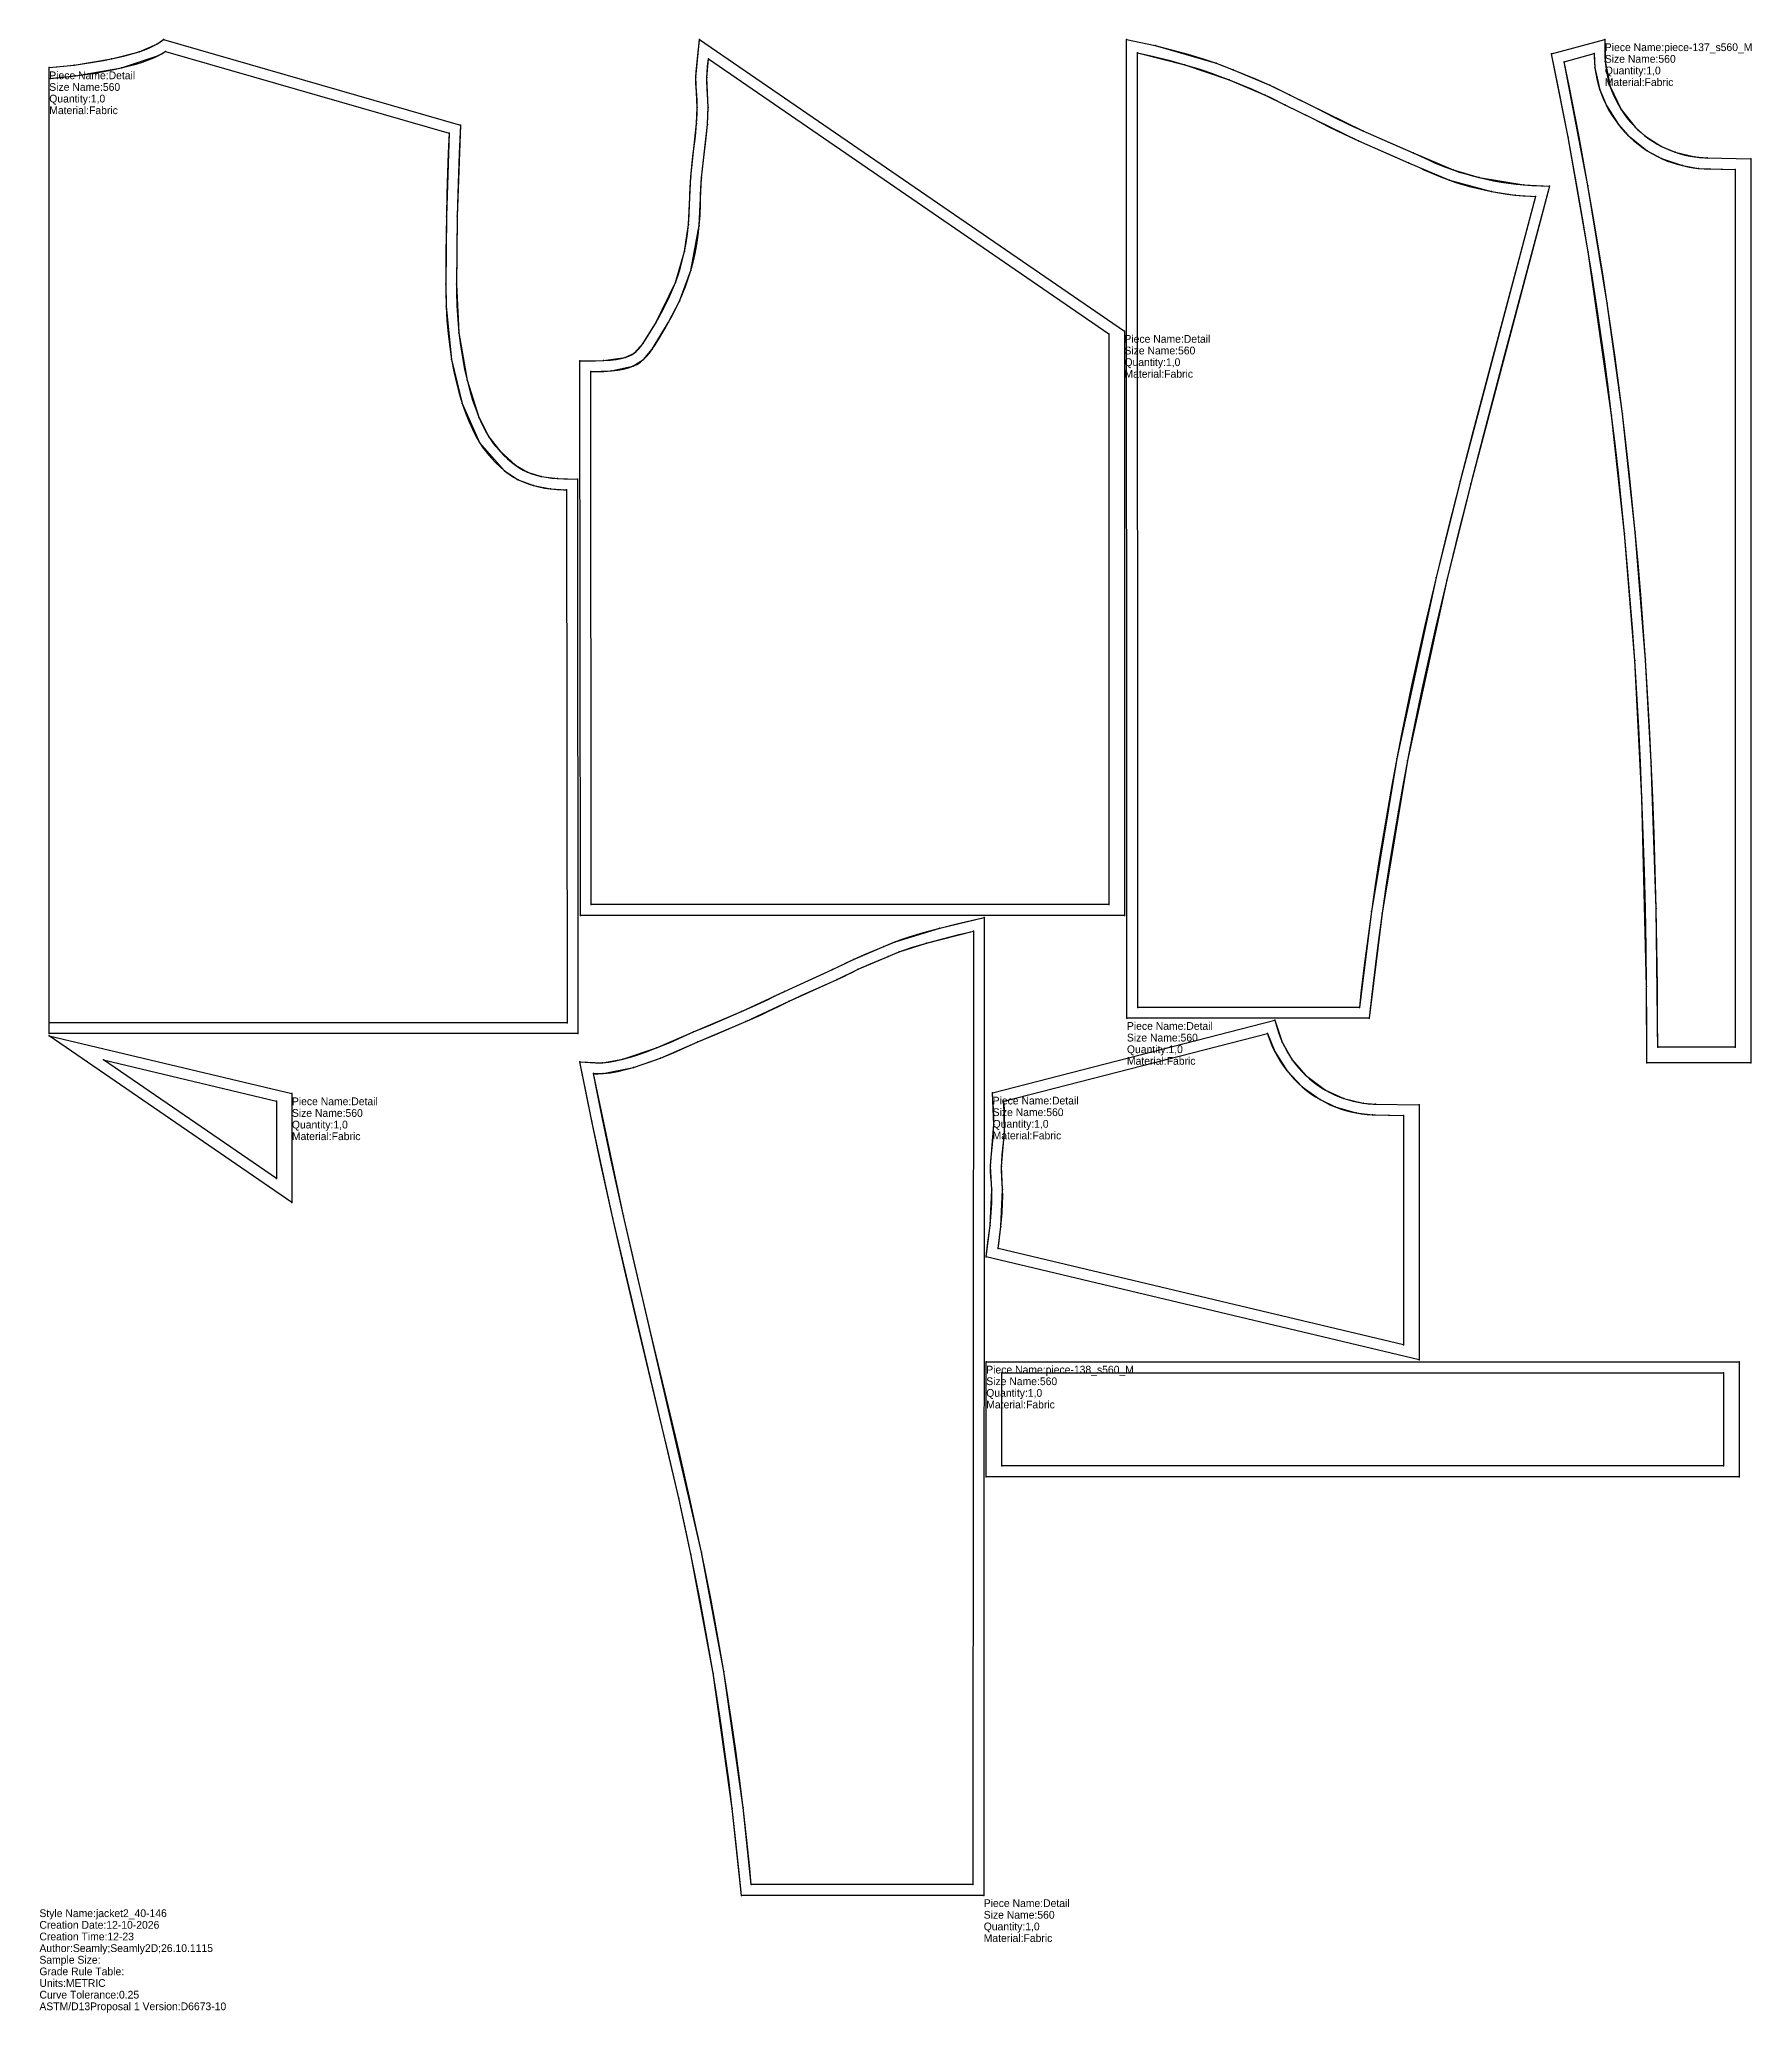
# Model space of a CAD drawing. Extents: x 0 to 1104, y -69 to 1203.
import ezdxf

# ---------------------------------------------------------------- set-up
doc = ezdxf.new("R2010")
doc.units = 0
for name, color, linetype in [('1', 7, 'CONTINUOUS'), ('14', 7, 'CONTINUOUS'), ('2', 7, 'CONTINUOUS'), ('3', 7, 'CONTINUOUS'), ('84', 7, 'CONTINUOUS'), ('87', 7, 'CONTINUOUS')]:
    doc.layers.add(name, color=color, linetype=linetype)

# ---------------------------------------------------------------- blocks, each defined once
blk = doc.blocks.new('piece-137_s560_M')
at = {"layer": '1'}
blk.add_lwpolyline([(1009.13, 1202.53), (1009.39, 1188.42), (1012.61, 1172.28), (1019.61, 1157.47), (1028.91, 1145.85), (1034.97, 1140.47), (1045.77, 1133.56), (1054.59, 1129.8), (1067.06, 1126.8), (1075.16, 1126.16), (1103.21, 1125.6), (1103.21, 543.04), (1036.22, 543.04), (1036.03, 592.14), (1033.09, 713.73), (1028.39, 802.35), (1021.8, 884.25), (1013.54, 960.37), (998.47, 1065.73), (985.42, 1139.47), (974.73, 1193.26)], close=True, dxfattribs=at)
at = {"layer": '14'}
blk.add_lwpolyline([(1002.21, 1193.41), (1002.77, 1184.25), (1005.96, 1170.08), (1010.12, 1160.05), (1017.88, 1147.77), (1023.96, 1140.9), (1036.44, 1130.85), (1045.75, 1125.79), (1059.11, 1121.2), (1069.63, 1119.45), (1093.21, 1118.79), (1093.21, 553.05), (1043.21, 553.05), (1042.27, 642.47), (1039.1, 736.89), (1035.37, 802.81), (1028.76, 884.91), (1020.48, 961.23), (1010.73, 1032.67), (998.28, 1108.4), (982.9, 1188.21)], close=True, dxfattribs=at)
at = {"layer": '2'}
for p in [(1009.13, 1202.53), (974.73, 1193.26), (982.9, 1188.21), (1002.21, 1193.41), (1103.21, 1125.6), (1093.21, 1118.79), (1043.21, 553.05), (1093.21, 553.05), (1036.22, 543.04), (1103.21, 543.04)]:
    blk.add_point(p, dxfattribs=at)
at = {"layer": '3'}
for p in [(1002.77, 1184.25), (1009.39, 1188.42), (1005.96, 1170.08), (1012.61, 1172.28), (1010.12, 1160.05), (1019.61, 1157.47), (1017.88, 1147.77), (1028.91, 1145.85), (985.42, 1139.47), (1023.96, 1140.9), (1034.97, 1140.47), (1045.77, 1133.56), (1036.44, 1130.85), (1045.75, 1125.79), (1054.59, 1129.8), (1059.11, 1121.2), (1067.06, 1126.8), (1069.63, 1119.45), (1075.16, 1126.16), (998.28, 1108.4), (998.47, 1065.73), (1010.73, 1032.67), (1013.54, 960.37), (1020.48, 961.23), (1021.8, 884.25), (1028.76, 884.91), (1028.39, 802.35), (1035.37, 802.81), (1039.1, 736.89), (1033.09, 713.73), (1042.27, 642.47), (1036.03, 592.14)]:
    blk.add_point(p, dxfattribs=at)
at = {"layer": '84'}
blk.add_lwpolyline([(1009.13, 1202.53), (1009.22, 1191.77), (1009.39, 1188.42), (1009.72, 1185.12), (1010.2, 1181.85), (1010.85, 1178.62), (1011.65, 1175.43), (1012.61, 1172.28), (1013.71, 1169.19), (1014.97, 1166.16), (1016.37, 1163.19), (1017.92, 1160.3), (1019.61, 1157.47), (1021.44, 1154.73), (1023.4, 1152.07), (1025.51, 1149.51), (1027.76, 1147.02), (1028.91, 1145.85), (1030.05, 1144.73), (1032.47, 1142.53), (1034.97, 1140.47), (1037.55, 1138.55), (1040.21, 1136.75), (1042.96, 1135.09), (1045.77, 1133.56), (1048.65, 1132.17), (1051.59, 1130.91), (1054.59, 1129.8), (1057.65, 1128.83), (1060.74, 1128.01), (1063.88, 1127.33), (1067.06, 1126.8), (1070.27, 1126.43), (1073.53, 1126.2), (1075.16, 1126.16), (1103.21, 1125.6), (1103.21, 543.04), (1036.22, 543.04), (1036.19, 566.23), (1036.03, 592.14), (1035.72, 617.5), (1035.27, 642.32), (1034.68, 666.63), (1033.95, 690.42), (1033.09, 713.73), (1032.11, 736.57), (1030.99, 758.94), (1029.75, 780.86), (1028.39, 802.35), (1026.91, 823.42), (1025.31, 844.08), (1023.61, 864.35), (1021.8, 884.25), (1019.88, 903.79), (1017.86, 922.98), (1015.75, 941.83), (1013.54, 960.37), (1011.23, 978.61), (1008.85, 996.55), (1006.37, 1014.22), (1003.81, 1031.63), (1001.18, 1048.8), (998.47, 1065.73), (995.68, 1082.44), (991.39, 1107.16), (985.42, 1139.47), (979.22, 1171.17), (974.73, 1193.26)], close=True, dxfattribs=at)
at = {"layer": '87'}
blk.add_lwpolyline([(1002.21, 1193.41), (1002.22, 1191.57), (1002.41, 1187.9), (1002.77, 1184.25), (1003.31, 1180.64), (1004.02, 1177.08), (1004.91, 1173.55), (1005.96, 1170.08), (1007.18, 1166.67), (1008.57, 1163.33), (1010.12, 1160.05), (1011.82, 1156.85), (1013.69, 1153.73), (1015.71, 1150.7), (1017.88, 1147.77), (1020.2, 1144.94), (1022.67, 1142.21), (1023.96, 1140.9), (1025.24, 1139.64), (1027.89, 1137.23), (1030.65, 1134.96), (1033.5, 1132.83), (1036.44, 1130.85), (1039.47, 1129.02), (1042.57, 1127.33), (1045.75, 1125.79), (1049, 1124.41), (1052.31, 1123.18), (1055.68, 1122.11), (1059.11, 1121.2), (1062.57, 1120.45), (1066.08, 1119.87), (1069.63, 1119.45), (1073.2, 1119.21), (1074.99, 1119.16), (1093.21, 1118.79), (1093.21, 553.05), (1043.21, 553.05), (1043.19, 566.25), (1043.03, 592.2), (1042.72, 617.6), (1042.27, 642.47), (1041.68, 666.82), (1040.95, 690.66), (1040.09, 714.02), (1039.1, 736.89), (1037.98, 759.31), (1036.73, 781.28), (1035.37, 802.81), (1033.89, 823.93), (1032.29, 844.64), (1030.58, 864.97), (1028.76, 884.91), (1026.84, 904.5), (1024.82, 923.73), (1022.7, 942.64), (1020.48, 961.23), (1018.18, 979.51), (1015.78, 997.5), (1013.3, 1015.22), (1010.73, 1032.67), (1008.09, 1049.88), (1005.37, 1066.86), (1002.58, 1083.62), (998.28, 1108.4), (992.3, 1140.78), (986.09, 1172.54), (982.9, 1188.21)], close=True, dxfattribs=at)
at = {"layer": '1'}
for s, p in [('Piece Name:piece-137_s560_M', (1009.13, 1195.03)), ('Size Name:560', (1009.13, 1187.53)), ('Quantity:1,0', (1009.13, 1180.03)), ('Material:Fabric', (1009.13, 1172.53))]:
    blk.add_text(s, height=5, dxfattribs=at).set_placement(p)
blk = doc.blocks.new('piece-138_s560_M')
at = {"layer": '1'}
blk.add_lwpolyline([(610.39, 350.31), (1095.64, 350.31), (1095.64, 276.31), (610.39, 276.31)], close=True, dxfattribs=at)
at = {"layer": '14'}
blk.add_lwpolyline([(620.39, 343.31), (1085.64, 343.31), (1085.64, 283.31), (620.39, 283.31)], close=True, dxfattribs=at)
at = {"layer": '2'}
for p in [(610.39, 350.31), (1095.64, 350.31), (620.39, 343.31), (1085.64, 343.31), (620.39, 283.31), (1085.64, 283.31), (610.39, 276.31), (1095.64, 276.31)]:
    blk.add_point(p, dxfattribs=at)
at = {"layer": '84'}
blk.add_lwpolyline([(610.39, 350.31), (1095.64, 350.31), (1095.64, 276.31), (610.39, 276.31)], close=True, dxfattribs=at)
at = {"layer": '87'}
blk.add_lwpolyline([(620.39, 343.31), (1085.64, 343.31), (1085.64, 283.31), (620.39, 283.31)], close=True, dxfattribs=at)
at = {"layer": '1'}
for s, p in [('Piece Name:piece-138_s560_M', (610.39, 342.81)), ('Size Name:560', (610.39, 335.31)), ('Quantity:1,0', (610.39, 327.81)), ('Material:Fabric', (610.39, 320.31))]:
    blk.add_text(s, height=5, dxfattribs=at).set_placement(p)
blk = doc.blocks.new('piece_Detail_s560_M')
at = {"layer": '1'}
blk.add_lwpolyline([(6.35, 1184.41), (22.41, 1186.01), (46.47, 1190), (64.32, 1194.62), (75.68, 1199.48), (79.93, 1202.53), (271.48, 1147.32), (269.37, 1088.59), (268.92, 1044.81), (270.43, 1013.51), (275.65, 983), (283.29, 959.18), (289.69, 946.48), (296.71, 937.39), (306.8, 928.18), (314.6, 923.78), (323.42, 920.97), (334.05, 919.53), (346.87, 919.12), (347.11, 561.86), (6.35, 561.86)], close=True, dxfattribs=at)
at = {"layer": '14'}
blk.add_lwpolyline([(6.35, 1177.39), (23.28, 1179.07), (52.95, 1184.26), (76.83, 1192.09), (81.27, 1194.86), (264.2, 1142.13), (262.37, 1088.7), (261.92, 1044.83), (262.16, 1030.62), (265.75, 996.3), (272.59, 968.03), (283.76, 942.77), (299.89, 924.64), (308.7, 918.83), (318.4, 915.01), (329.48, 912.91), (339.88, 912.28), (340.11, 568.86), (6.35, 568.86)], close=True, dxfattribs=at)
at = {"layer": '2'}
for p in [(79.93, 1202.53), (6.35, 1184.41), (81.27, 1194.86), (6.35, 1177.39), (271.48, 1147.32), (264.2, 1142.13), (346.87, 919.12), (339.88, 912.28), (6.35, 568.86), (6.35, 561.86), (340.11, 568.86), (347.11, 561.86)]:
    blk.add_point(p, dxfattribs=at)
at = {"layer": '3'}
for p in [(75.68, 1199.48), (22.41, 1186.01), (46.47, 1190), (52.95, 1184.26), (64.32, 1194.62), (76.83, 1192.09), (23.28, 1179.07), (262.37, 1088.7), (269.37, 1088.59), (261.92, 1044.83), (268.92, 1044.81), (262.16, 1030.62), (270.43, 1013.51), (265.75, 996.3), (275.65, 983), (272.59, 968.03), (283.29, 959.18), (283.76, 942.77), (289.69, 946.48), (296.71, 937.39), (299.89, 924.64), (306.8, 928.18), (308.7, 918.83), (314.6, 923.78), (323.42, 920.97), (334.05, 919.53), (318.4, 915.01), (329.48, 912.91)]:
    blk.add_point(p, dxfattribs=at)
at = {"layer": '84'}
blk.add_lwpolyline([(6.35, 1184.41), (11.29, 1184.8), (22.41, 1186.01), (33.41, 1187.58), (41.37, 1188.99), (46.47, 1190), (51.36, 1191.08), (56, 1192.22), (60.33, 1193.4), (64.32, 1194.62), (67.9, 1195.86), (71.03, 1197.1), (73.62, 1198.32), (75.68, 1199.48), (76.43, 1200), (79.93, 1202.53), (271.48, 1147.32), (270.55, 1129.07), (270.05, 1116.32), (269.66, 1102.98), (269.37, 1088.59), (269.06, 1064.26), (268.92, 1044.81), (268.91, 1040.1), (269.15, 1030.91), (269.66, 1022.05), (270.43, 1013.51), (271.43, 1005.32), (272.65, 997.5), (274.07, 990.05), (275.65, 983), (277.39, 976.37), (279.26, 970.18), (281.23, 964.44), (283.29, 959.18), (285.41, 954.42), (287.55, 950.17), (289.69, 946.48), (291.82, 943.33), (292.82, 942.02), (294.11, 940.42), (296.71, 937.39), (299.26, 934.67), (301.79, 932.25), (304.29, 930.09), (306.8, 928.18), (309.34, 926.51), (311.93, 925.05), (314.6, 923.78), (317.38, 922.68), (320.32, 921.75), (323.42, 920.97), (326.73, 920.35), (330.27, 919.87), (334.05, 919.53), (338.12, 919.33), (346.87, 919.12), (347.11, 561.86), (6.35, 561.86)], close=True, dxfattribs=at)
at = {"layer": '87'}
blk.add_lwpolyline([(6.35, 1177.39), (11.95, 1177.83), (23.28, 1179.07), (34.51, 1180.67), (42.66, 1182.11), (47.9, 1183.15), (52.95, 1184.26), (57.75, 1185.44), (62.28, 1186.67), (66.49, 1187.96), (70.35, 1189.3), (73.81, 1190.68), (76.83, 1192.09), (79.39, 1193.54), (80.46, 1194.28), (81.27, 1194.86), (264.2, 1142.13), (263.55, 1129.39), (263.05, 1116.55), (262.66, 1103.15), (262.37, 1088.7), (262.06, 1064.33), (261.92, 1044.83), (261.92, 1040.01), (262.16, 1030.62), (262.68, 1021.53), (263.47, 1012.77), (264.5, 1004.36), (265.75, 996.3), (267.21, 988.63), (268.85, 981.34), (270.65, 974.47), (272.59, 968.03), (274.66, 962.02), (276.83, 956.48), (279.09, 951.41), (281.4, 946.84), (283.76, 942.77), (286.13, 939.23), (287.32, 937.69), (288.72, 935.95), (291.5, 932.71), (294.28, 929.75), (297.07, 927.07), (299.89, 924.64), (302.75, 922.47), (305.69, 920.54), (308.7, 918.83), (311.81, 917.35), (315.04, 916.08), (318.4, 915.01), (321.92, 914.14), (325.61, 913.44), (329.48, 912.91), (333.56, 912.55), (337.86, 912.33), (339.88, 912.28), (340.11, 568.86), (6.35, 568.86)], close=True, dxfattribs=at)
at = {"layer": '1'}
for s, p in [('Size Name:560', (6.35, 1169.41)), ('Piece Name:Detail', (6.35, 1176.91)), ('Quantity:1,0', (6.35, 1161.91)), ('Material:Fabric', (6.35, 1154.41))]:
    blk.add_text(s, height=5, dxfattribs=at).set_placement(p)
blk = doc.blocks.new('piece_Detail_s560-140_M')
at = {"layer": '1'}
blk.add_lwpolyline([(614.5, 523.7), (796.34, 570.44), (801.18, 556.43), (807.64, 545), (816.26, 535), (829.16, 525.36), (840.8, 520.07), (853.27, 517.08), (861.37, 516.43), (889.42, 515.87), (889.42, 351.65), (610.39, 417.95), (612.81, 438.26), (613.95, 461.12), (613.2, 476.47), (615.2, 503.35)], close=True, dxfattribs=at)
at = {"layer": '14'}
blk.add_lwpolyline([(621.8, 518.35), (791.65, 562.01), (796.32, 550.32), (804.08, 538.04), (814.1, 527.5), (825.67, 519.29), (835.21, 514.68), (848.78, 510.72), (859.4, 509.48), (879.41, 509.07), (879.41, 361.22), (618.04, 423.33), (619.77, 437.5), (620.95, 461.37), (620.2, 476.3), (622.06, 498.9)], close=True, dxfattribs=at)
at = {"layer": '2'}
for p in [(791.65, 562.01), (796.34, 570.44), (614.5, 523.7), (621.8, 518.35), (879.41, 509.07), (889.42, 515.87), (618.04, 423.33), (610.39, 417.95), (879.41, 361.22), (889.42, 351.65)]:
    blk.add_point(p, dxfattribs=at)
at = {"layer": '3'}
for p in [(796.32, 550.32), (801.18, 556.43), (804.08, 538.04), (807.64, 545), (816.26, 535), (814.1, 527.5), (829.16, 525.36), (825.67, 519.29), (835.21, 514.68), (840.8, 520.07), (848.78, 510.72), (853.27, 517.08), (859.4, 509.48), (861.37, 516.43), (615.2, 503.35), (622.06, 498.9), (613.2, 476.47), (620.2, 476.3), (613.95, 461.12), (620.95, 461.37), (612.81, 438.26), (619.77, 437.5)]:
    blk.add_point(p, dxfattribs=at)
at = {"layer": '84'}
blk.add_lwpolyline([(614.5, 523.7), (796.34, 570.44), (798.8, 562.58), (799.92, 559.47), (801.18, 556.43), (802.58, 553.47), (804.13, 550.57), (805.82, 547.75), (807.64, 545), (809.61, 542.35), (811.71, 539.78), (813.97, 537.29), (815.12, 536.12), (816.26, 535), (818.68, 532.8), (821.17, 530.75), (823.76, 528.82), (826.42, 527.02), (829.16, 525.36), (831.97, 523.83), (834.86, 522.44), (837.8, 521.18), (840.8, 520.07), (843.85, 519.1), (846.95, 518.28), (850.09, 517.6), (853.27, 517.08), (856.48, 516.7), (859.74, 516.47), (861.37, 516.43), (889.42, 515.87), (889.42, 351.65), (610.39, 417.95), (611.25, 425.57), (612.81, 438.26), (613.6, 446.56), (613.93, 452.79), (614.01, 456.93), (613.95, 461.12), (613.72, 465.39), (613.52, 467.57), (613.36, 469.47), (613.19, 473.07), (613.2, 476.47), (613.35, 479.72), (613.74, 484.31), (614.4, 490.46), (614.85, 495.53), (615.07, 499.23), (615.2, 503.35), (615.21, 507.97), (615.07, 513.19)], close=True, dxfattribs=at)
at = {"layer": '87'}
blk.add_lwpolyline([(621.8, 518.35), (791.65, 562.01), (792.17, 560.36), (793.39, 556.95), (794.77, 553.6), (796.32, 550.32), (798.03, 547.12), (799.9, 544), (801.92, 540.97), (804.08, 538.04), (806.41, 535.21), (808.87, 532.48), (810.17, 531.17), (811.45, 529.91), (814.1, 527.5), (816.85, 525.23), (819.7, 523.11), (822.65, 521.13), (825.67, 519.29), (828.78, 517.6), (831.96, 516.06), (835.21, 514.68), (838.52, 513.45), (841.89, 512.38), (845.31, 511.47), (848.78, 510.72), (852.29, 510.14), (855.83, 509.73), (859.4, 509.48), (861.2, 509.43), (879.41, 509.07), (879.41, 361.22), (618.04, 423.33), (618.2, 424.75), (619.77, 437.5), (620.58, 446.04), (620.93, 452.54), (621.01, 456.92), (620.95, 461.37), (620.7, 465.89), (620.5, 468.19), (620.34, 469.94), (620.19, 473.22), (620.2, 476.3), (620.34, 479.26), (620.71, 483.64), (621.37, 489.78), (621.83, 495.01), (622.06, 498.9), (622.2, 503.22), (622.21, 508.05), (622.07, 513.47)], close=True, dxfattribs=at)
at = {"layer": '1'}
for s, p in [('Piece Name:Detail', (614.5, 516.2)), ('Size Name:560', (614.5, 508.7)), ('Quantity:1,0', (614.5, 501.2)), ('Material:Fabric', (614.5, 493.7))]:
    blk.add_text(s, height=5, dxfattribs=at).set_placement(p)
blk = doc.blocks.new('piece_Detail_s560-141_M')
at = {"layer": '1'}
blk.add_lwpolyline([(162.76, 523.22), (162.76, 453.05), (6.35, 560.39)], close=True, dxfattribs=at)
at = {"layer": '14'}
blk.add_lwpolyline([(152.76, 518.4), (152.76, 468.4), (41.31, 544.88)], close=True, dxfattribs=at)
at = {"layer": '2'}
for p in [(6.35, 560.39), (41.31, 544.88), (162.76, 523.22), (152.76, 518.4), (152.76, 468.4), (162.76, 453.05)]:
    blk.add_point(p, dxfattribs=at)
at = {"layer": '84'}
blk.add_lwpolyline([(162.76, 523.22), (162.76, 453.05), (6.35, 560.39)], close=True, dxfattribs=at)
at = {"layer": '87'}
blk.add_lwpolyline([(152.76, 518.4), (152.76, 468.4), (41.31, 544.88)], close=True, dxfattribs=at)
at = {"layer": '1'}
for s, p in [('Size Name:560', (162.76, 508.22)), ('Piece Name:Detail', (162.76, 515.72)), ('Quantity:1,0', (162.76, 500.72)), ('Material:Fabric', (162.76, 493.22))]:
    blk.add_text(s, height=5, dxfattribs=at).set_placement(p)
blk = doc.blocks.new('piece_Detail_s560-142_M')
at = {"layer": '1'}
blk.add_lwpolyline([(699.46, 1014.56), (699.46, 638.03), (348.7, 638.03), (348.46, 995.45), (363.62, 995.59), (377.67, 997.55), (383.3, 1000.28), (389.28, 1006.91), (397.06, 1019.56), (409.97, 1045.9), (415.83, 1065.95), (418.43, 1083.36), (419.87, 1114.07), (423.64, 1148.27), (424.06, 1158.64), (423.24, 1178.18), (425.55, 1202.53)], close=True, dxfattribs=at)
at = {"layer": '14'}
blk.add_lwpolyline([(689.46, 1012.93), (689.46, 645.03), (355.7, 645.03), (355.46, 988.45), (368.65, 988.9), (382.61, 991.89), (389.51, 996.32), (395.04, 1002.94), (405.61, 1020.38), (412.53, 1033.88), (419.93, 1053.57), (425.4, 1082.71), (426.84, 1113.46), (430.62, 1147.75), (431.06, 1158.63), (430.24, 1178.01), (431.26, 1190.12)], close=True, dxfattribs=at)
at = {"layer": '2'}
for p in [(425.55, 1202.53), (431.26, 1190.12), (689.46, 1012.93), (699.46, 1014.56), (348.46, 995.45), (355.46, 988.45), (348.7, 638.03), (355.7, 645.03), (689.46, 645.03), (699.46, 638.03)]:
    blk.add_point(p, dxfattribs=at)
at = {"layer": '3'}
for p in [(423.24, 1178.18), (430.24, 1178.01), (424.06, 1158.64), (431.06, 1158.63), (423.64, 1148.27), (430.62, 1147.75), (419.87, 1114.07), (426.84, 1113.46), (418.43, 1083.36), (425.4, 1082.71), (415.83, 1065.95), (409.97, 1045.9), (419.93, 1053.57), (412.53, 1033.88), (397.06, 1019.56), (405.61, 1020.38), (389.28, 1006.91), (363.62, 995.59), (377.67, 997.55), (382.61, 991.89), (383.3, 1000.28), (389.51, 996.32), (395.04, 1002.94), (368.65, 988.9)]:
    blk.add_point(p, dxfattribs=at)
at = {"layer": '84'}
blk.add_lwpolyline([(699.46, 1014.56), (699.46, 638.03), (348.7, 638.03), (348.46, 995.45), (355.68, 995.45), (358.52, 995.46), (363.62, 995.59), (368.04, 995.88), (371.82, 996.3), (375.01, 996.86), (377.67, 997.55), (379.86, 998.34), (381.7, 999.24), (383.3, 1000.28), (384.78, 1001.49), (386.23, 1002.96), (387.72, 1004.76), (389.28, 1006.91), (390.94, 1009.44), (393.7, 1013.94), (395.79, 1017.44), (397.06, 1019.56), (399.5, 1023.81), (401.84, 1028.08), (404.06, 1032.41), (406.16, 1036.8), (408.14, 1041.29), (409.97, 1045.9), (411.67, 1050.64), (413.21, 1055.55), (414.6, 1060.64), (415.83, 1065.95), (416.88, 1071.49), (417.75, 1077.28), (418.43, 1083.36), (418.91, 1089.74), (419.17, 1096.47), (419.21, 1099.98), (419.23, 1102.38), (419.4, 1107.13), (419.87, 1114.07), (421.29, 1127.26), (422.85, 1139.97), (423.64, 1148.27), (423.98, 1154.5), (424.06, 1158.64), (423.99, 1162.83), (423.76, 1167.1), (423.57, 1169.28), (423.4, 1171.18), (423.23, 1174.78), (423.24, 1178.18), (423.39, 1181.43), (423.78, 1186.02), (425.55, 1202.53)], close=True, dxfattribs=at)
at = {"layer": '87'}
blk.add_lwpolyline([(689.46, 1012.93), (689.46, 645.03), (355.7, 645.03), (355.46, 988.45), (355.7, 988.45), (358.62, 988.46), (363.94, 988.6), (368.65, 988.9), (372.82, 989.37), (376.49, 990.02), (379.74, 990.85), (382.61, 991.89), (385.15, 993.14), (387.43, 994.61), (389.51, 996.32), (391.43, 998.26), (393.26, 1000.47), (395.04, 1002.94), (396.85, 1005.69), (399.68, 1010.31), (401.8, 1013.85), (403.1, 1016.02), (405.61, 1020.38), (408.03, 1024.8), (410.33, 1029.3), (412.53, 1033.88), (414.59, 1038.58), (416.52, 1043.42), (418.3, 1048.41), (419.93, 1053.57), (421.39, 1058.93), (422.68, 1064.5), (423.79, 1070.31), (424.7, 1076.38), (425.4, 1082.71), (425.9, 1089.34), (426.17, 1096.29), (426.21, 1099.9), (426.23, 1102.21), (426.39, 1106.77), (426.84, 1113.46), (428.25, 1126.46), (429.81, 1139.21), (430.62, 1147.75), (430.97, 1154.24), (431.06, 1158.63), (430.99, 1163.08), (430.74, 1167.6), (430.54, 1169.89), (430.38, 1171.65), (430.23, 1174.93), (430.24, 1178.01), (430.38, 1180.97), (430.75, 1185.35), (431.26, 1190.12)], close=True, dxfattribs=at)
at = {"layer": '1'}
for s, p in [('Size Name:560', (699.46, 999.56)), ('Piece Name:Detail', (699.46, 1007.06)), ('Quantity:1,0', (699.46, 992.06)), ('Material:Fabric', (699.46, 984.56))]:
    blk.add_text(s, height=5, dxfattribs=at).set_placement(p)
blk = doc.blocks.new('piece_Detail_s560-143_M')
at = {"layer": '1'}
blk.add_lwpolyline([(701.07, 571.77), (700.88, 1202.53), (719.19, 1198.55), (758.54, 1187.24), (769.61, 1182.93), (793.15, 1173.08), (805.97, 1166.76), (853.2, 1143.58), (885.49, 1129.53), (911.36, 1118.44), (928.21, 1113.47), (957.03, 1108.77), (973.38, 1108.05), (922.68, 916.15), (907.21, 854.15), (881.9, 737.76), (865.58, 639.48), (857.14, 571.77)], close=True, dxfattribs=at)
at = {"layer": '14'}
blk.add_lwpolyline([(708.07, 578.77), (707.88, 1193.85), (738.46, 1186.28), (767.01, 1176.43), (790.24, 1166.71), (802.87, 1160.48), (850.31, 1137.21), (882.66, 1123.12), (909.04, 1111.83), (936.14, 1104.57), (951.29, 1102.28), (964.38, 1101.37), (915.9, 917.89), (900.4, 855.79), (875.03, 739.08), (858.64, 640.46), (850.89, 578.77)], close=True, dxfattribs=at)
at = {"layer": '2'}
for p in [(700.88, 1202.53), (707.88, 1193.85), (973.38, 1108.05), (964.38, 1101.37), (708.07, 578.77), (850.89, 578.77), (701.07, 571.77), (857.14, 571.77)]:
    blk.add_point(p, dxfattribs=at)
at = {"layer": '3'}
for p in [(719.19, 1198.55), (738.46, 1186.28), (758.54, 1187.24), (769.61, 1182.93), (767.01, 1176.43), (793.15, 1173.08), (790.24, 1166.71), (802.87, 1160.48), (805.97, 1166.76), (850.31, 1137.21), (853.2, 1143.58), (882.66, 1123.12), (885.49, 1129.53), (909.04, 1111.83), (911.36, 1118.44), (928.21, 1113.47), (957.03, 1108.77), (936.14, 1104.57), (951.29, 1102.28), (915.9, 917.89), (922.68, 916.15), (900.4, 855.79), (907.21, 854.15), (875.03, 739.08), (881.9, 737.76), (858.64, 640.46), (865.58, 639.48)]:
    blk.add_point(p, dxfattribs=at)
at = {"layer": '84'}
blk.add_lwpolyline([(701.07, 571.77), (700.88, 1202.53), (719.19, 1198.55), (729.9, 1195.9), (740.4, 1193.01), (750.14, 1190.07), (758.54, 1187.24), (761.99, 1185.93), (769.61, 1182.93), (784.44, 1176.86), (793.15, 1173.08), (796.31, 1171.56), (805.97, 1166.76), (822.82, 1158.49), (829.41, 1155.13), (834.45, 1152.54), (844.07, 1147.83), (853.2, 1143.58), (861.89, 1139.71), (874.2, 1134.41), (885.49, 1129.53), (892.6, 1126.33), (895.97, 1124.72), (898.96, 1123.32), (905.73, 1120.49), (911.36, 1118.44), (915.32, 1117.11), (919.46, 1115.83), (923.76, 1114.61), (928.21, 1113.47), (932.78, 1112.41), (937.46, 1111.44), (942.24, 1110.59), (947.11, 1109.85), (952.04, 1109.24), (957.03, 1108.77), (962.08, 1108.46), (973.38, 1108.05), (961.74, 1063.82), (943.69, 996.11), (930.89, 947.71), (922.68, 916.15), (914.79, 885.02), (907.21, 854.15), (899.96, 823.37), (894.77, 800.23), (891.41, 784.75), (888.15, 769.19), (884.98, 753.54), (881.9, 737.76), (878.93, 721.85), (876.05, 705.79), (873.27, 689.54), (870.6, 673.08), (868.03, 656.41), (865.58, 639.48), (863.22, 622.29), (860.99, 604.82), (858.86, 587.03), (857.14, 571.77)], close=True, dxfattribs=at)
at = {"layer": '87'}
blk.add_lwpolyline([(708.07, 578.77), (707.88, 1193.85), (717.61, 1191.74), (728.13, 1189.12), (738.46, 1186.28), (748.01, 1183.4), (756.18, 1180.65), (759.46, 1179.4), (767.01, 1176.43), (781.72, 1170.41), (790.24, 1166.71), (793.23, 1165.27), (802.87, 1160.48), (819.69, 1152.23), (826.22, 1148.89), (831.31, 1146.28), (841.05, 1141.51), (850.31, 1137.21), (859.08, 1133.3), (871.43, 1127.98), (882.66, 1123.12), (889.66, 1119.97), (892.98, 1118.39), (896.13, 1116.91), (903.18, 1113.97), (909.04, 1111.83), (913.17, 1110.45), (917.47, 1109.12), (921.94, 1107.86), (926.54, 1106.67), (931.28, 1105.57), (936.14, 1104.57), (941.1, 1103.68), (946.16, 1102.92), (951.29, 1102.28), (956.49, 1101.8), (961.74, 1101.47), (964.38, 1101.37), (954.97, 1065.61), (936.93, 997.91), (924.12, 949.48), (915.9, 917.89), (907.99, 886.72), (900.4, 855.79), (893.14, 824.94), (887.93, 801.74), (884.57, 786.21), (881.29, 770.6), (878.11, 754.9), (875.03, 739.08), (872.04, 723.12), (869.15, 706.99), (866.37, 690.69), (863.69, 674.18), (861.11, 657.44), (858.64, 640.46), (856.28, 623.22), (854.04, 605.68), (851.91, 587.83), (850.89, 578.77)], close=True, dxfattribs=at)
at = {"layer": '1'}
for s, p in [('Size Name:560', (701.07, 556.77)), ('Piece Name:Detail', (701.07, 564.27)), ('Quantity:1,0', (701.07, 549.27)), ('Material:Fabric', (701.07, 541.77))]:
    blk.add_text(s, height=5, dxfattribs=at).set_placement(p)
blk = doc.blocks.new('piece_Detail_s560-144_M')
at = {"layer": '1'}
blk.add_lwpolyline([(608.75, 6.48), (452.59, 6.48), (446.62, 62.38), (434.26, 149.69), (419.91, 226.28), (412.09, 262.45), (369.63, 442.94), (356.12, 505.53), (348.46, 543.67), (362.95, 543.08), (376.16, 545.43), (397.76, 552.61), (421.71, 562.92), (452.69, 576.01), (480.31, 589.07), (511.32, 603.08), (524.86, 609.69), (544.39, 617.97), (551.71, 621.06), (580.48, 629.8), (609.06, 636.59)], close=True, dxfattribs=at)
at = {"layer": '14'}
blk.add_lwpolyline([(601.76, 13.48), (458.93, 13.48), (453.58, 63.2), (441.17, 150.83), (426.77, 227.71), (376.45, 444.48), (357.1, 536.07), (363.48, 536.09), (382.94, 540.04), (400.32, 546.1), (424.47, 556.48), (455.49, 569.6), (483.29, 582.74), (514.26, 596.73), (527.8, 603.34), (547.08, 611.5), (554.33, 614.56), (571.9, 620.22), (602.05, 627.8)], close=True, dxfattribs=at)
at = {"layer": '2'}
for p in [(609.06, 636.59), (602.05, 627.8), (421.71, 562.92), (424.47, 556.48), (348.46, 543.67), (357.1, 536.07), (458.93, 13.48), (601.76, 13.48), (452.59, 6.48), (608.75, 6.48)]:
    blk.add_point(p, dxfattribs=at)
at = {"layer": '3'}
for p in [(580.48, 629.8), (544.39, 617.97), (547.08, 611.5), (551.71, 621.06), (554.33, 614.56), (571.9, 620.22), (511.32, 603.08), (524.86, 609.69), (527.8, 603.34), (480.31, 589.07), (514.26, 596.73), (452.69, 576.01), (483.29, 582.74), (455.49, 569.6), (397.76, 552.61), (362.95, 543.08), (363.48, 536.09), (376.16, 545.43), (382.94, 540.04), (400.32, 546.1), (356.12, 505.53), (369.63, 442.94), (376.45, 444.48), (412.09, 262.45), (419.91, 226.28), (426.77, 227.71), (434.26, 149.69), (441.17, 150.83), (446.62, 62.38), (453.58, 63.2)]:
    blk.add_point(p, dxfattribs=at)
at = {"layer": '84'}
blk.add_lwpolyline([(608.75, 6.48), (452.59, 6.48), (450.95, 23.1), (448.83, 43.1), (446.62, 62.38), (444.33, 80.98), (441.94, 98.97), (439.46, 116.38), (436.9, 133.28), (434.26, 149.69), (431.54, 165.67), (428.75, 181.28), (425.87, 196.55), (422.93, 211.53), (419.91, 226.28), (416.83, 240.84), (412.09, 262.45), (405.53, 291.01), (398.74, 319.68), (388.18, 363.58), (377.16, 410.08), (369.63, 442.94), (361.96, 477.78), (356.12, 505.53), (352.2, 524.79), (348.46, 543.67), (358.41, 543), (360.14, 542.97), (362.95, 543.08), (367.08, 543.55), (371.51, 544.34), (376.16, 545.43), (380.96, 546.76), (385.81, 548.28), (390.64, 549.94), (397.76, 552.61), (406.52, 556.22), (417.43, 561.03), (421.71, 562.92), (432.72, 567.51), (452.69, 576.01), (461.94, 580.17), (467.38, 582.73), (469.75, 583.92), (473.26, 585.68), (480.31, 589.07), (490.63, 593.82), (503.27, 599.44), (511.32, 603.08), (515.81, 605.22), (517.72, 606.19), (520.09, 607.4), (524.86, 609.69), (531.86, 612.82), (544.39, 617.97), (550.45, 620.52), (551.71, 621.06), (554.9, 622.26), (560.64, 624.18), (569.98, 626.95), (580.48, 629.8), (591.35, 632.53), (609.06, 636.59)], close=True, dxfattribs=at)
at = {"layer": '87'}
blk.add_lwpolyline([(601.76, 13.48), (458.93, 13.48), (457.91, 23.82), (455.79, 43.87), (453.58, 63.2), (451.27, 81.87), (448.87, 99.92), (446.39, 117.4), (443.82, 134.36), (441.17, 150.83), (438.44, 166.88), (435.63, 182.54), (432.75, 197.87), (429.79, 212.91), (426.77, 227.71), (423.67, 242.32), (418.92, 263.98), (412.35, 292.6), (405.55, 321.3), (394.99, 365.2), (383.98, 411.67), (376.45, 444.48), (368.8, 479.26), (362.98, 506.95), (359.07, 526.17), (357.1, 536.07), (358.11, 536.01), (360.2, 535.97), (363.48, 536.09), (368.1, 536.62), (372.92, 537.49), (377.89, 538.64), (382.94, 540.04), (388, 541.63), (393.01, 543.36), (400.32, 546.1), (409.27, 549.78), (420.25, 554.63), (424.47, 556.48), (435.44, 561.06), (455.49, 569.6), (464.87, 573.81), (470.44, 576.44), (472.89, 577.66), (476.35, 579.4), (483.29, 582.74), (493.52, 587.45), (506.13, 593.06), (514.26, 596.73), (518.9, 598.94), (520.9, 599.96), (523.2, 601.13), (527.8, 603.34), (534.62, 606.39), (547.08, 611.5), (553.18, 614.07), (554.33, 614.56), (557.24, 615.66), (562.75, 617.5), (571.9, 620.22), (582.25, 623.03), (592.99, 625.72), (602.05, 627.8)], close=True, dxfattribs=at)
at = {"layer": '1'}
for s, p in [('Piece Name:Detail', (608.75, -1.02)), ('Size Name:560', (608.75, -8.52)), ('Quantity:1,0', (608.75, -16.02)), ('Material:Fabric', (608.75, -23.52))]:
    blk.add_text(s, height=5, dxfattribs=at).set_placement(p)

msp = doc.modelspace()

# ---------------------------------------------------------------- block references
at = {"layer": '1'}
for name in ['piece_Detail_s560_M', 'piece_Detail_s560-142_M', 'piece_Detail_s560-143_M', 'piece-137_s560_M', 'piece_Detail_s560-144_M', 'piece_Detail_s560-141_M', 'piece_Detail_s560-140_M', 'piece-138_s560_M']:
    msp.add_blockref(name, (0, 0), dxfattribs=at)

# ---------------------------------------------------------------- texts
for s, p in [('Style Name:jacket2_40-146', (0, -7.5)), ('Creation Date:12-10-2026', (0, -15)), ('Author:Seamly;Seamly2D;26.10.1115', (0, -30)), ('Creation Time:12-23', (0, -22.5)), ('Sample Size:', (0, -37.5)), ('Grade Rule Table:', (0, -45)), ('Units:METRIC', (0, -52.5)), ('ASTM/D13Proposal 1 Version:D6673-10', (0, -67.5)), ('Curve Tolerance:0.25', (0, -60))]:
    msp.add_text(s, height=5, dxfattribs=at).set_placement(p)

doc.saveas('drawing.dxf')
